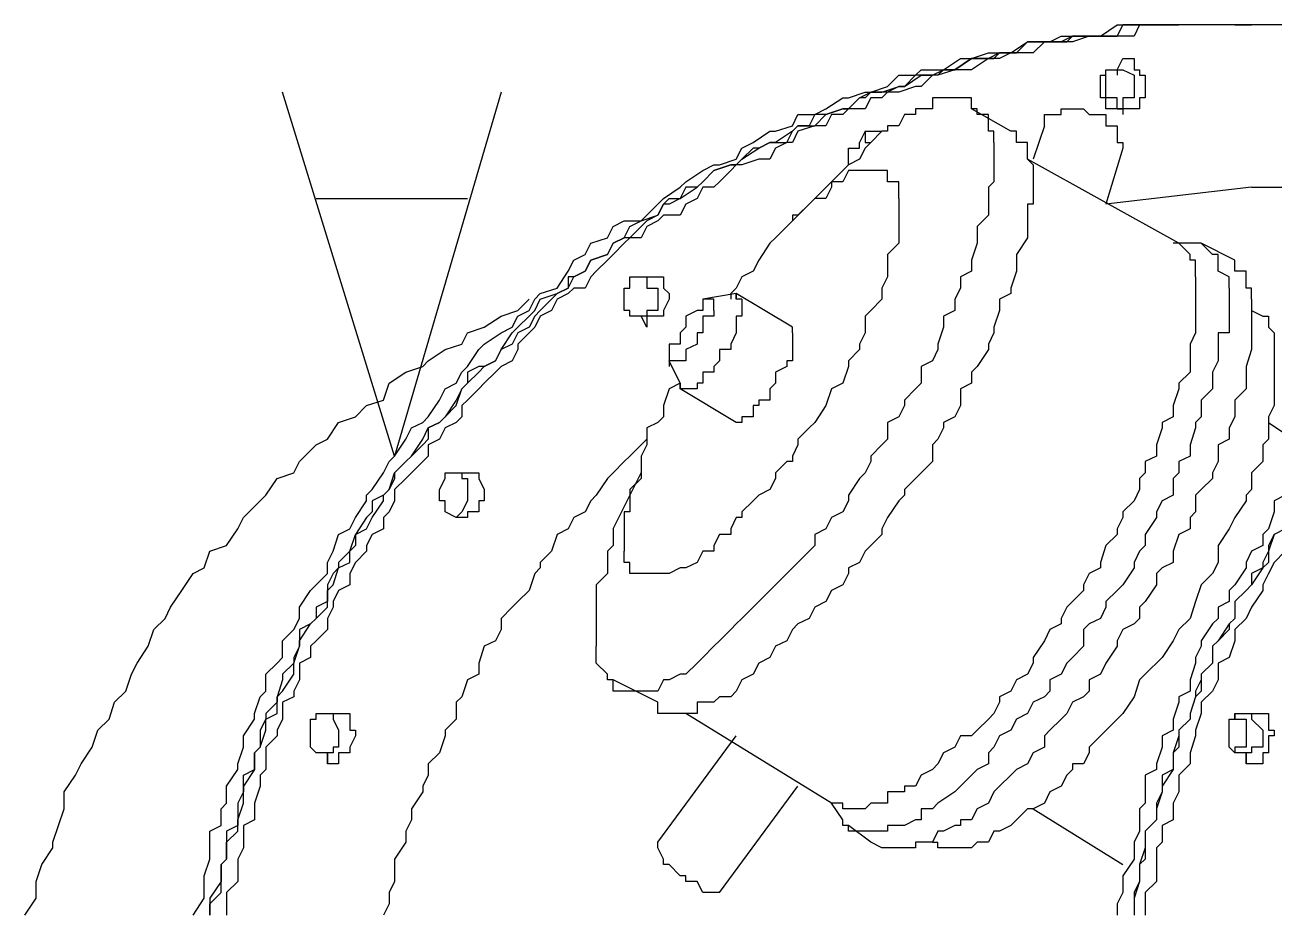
# Model space of a CAD drawing. Header units: millimetres. Extents: x 37084 to 180780, y -153145 to -16322.
# Drawn here: x 74582 to 75045.9, y -115072.8 to -114742 of the extents above; entities that cross this region are included whole.
import ezdxf

# ---------------------------------------------------------------- set-up
doc = ezdxf.new("R2010")
doc.units = ezdxf.units.MM
doc.header["$MEASUREMENT"] = 0
doc.linetypes.add('CONTINU', pattern=[0])
doc.layers.add('00', color=5, linetype='Continuous', lineweight=9)

# ---------------------------------------------------------------- blocks, each defined once
blk = doc.blocks.new('MBA')
at = {"color": 0, "linetype": 'ByBlock', "lineweight": 25}
for points in [[(1957005.71, 286815.64), (1957009.87, 286821.88), (1957009.87, 286828.12), (1957009.87, 286830.2), (1957011.95, 286836.44), (1957011.95, 286840.6), (1957011.95, 286846.84), (1957016.11, 286848.92), (1957016.11, 286855.16), (1957018.19, 286857.24), (1957018.19, 286863.49), (1957022.35, 286869.73), (1957022.35, 286871.81), (1957024.43, 286878.05), (1957024.43, 286882.21), (1957028.59, 286888.45), (1957028.59, 286890.53), (1957030.67, 286896.77), (1957032.75, 286898.85), (1957032.75, 286905.09), (1957036.92, 286909.25), (1957039, 286911.33), (1957039, 286917.57), (1957043.16, 286921.73), (1957045.24, 286925.89), (1957045.24, 286930.05), (1957049.4, 286936.29), (1957051.48, 286938.37), (1957055.64, 286942.53), (1957055.64, 286946.69), (1957057.72, 286950.85), (1957059.8, 286957.09), (1957063.96, 286959.17), (1957066.04, 286963.33), (1957070.2, 286969.57), (1957070.2, 286971.65), (1957072.28, 286973.73), (1957076.44, 286979.97), (1957078.52, 286984.13), (1957080.6, 286986.21), (1957084.76, 286992.46), (1957086.84, 286996.62), (1957091, 286998.7), (1957093.08, 287000.78), (1957097.24, 287007.02), (1957099.32, 287011.18), (1957103.48, 287013.26), (1957105.56, 287017.42), (1957107.64, 287019.5), (1957111.8, 287025.74), (1957113.88, 287027.82), (1957120.12, 287031.98), (1957124.28, 287034.06), (1957126.36, 287038.22), (1957130.52, 287040.3), (1957132.6, 287044.46), (1957134.68, 287046.54), (1957140.92, 287048.62), (1957145.08, 287054.86), (1957147.16, 287059.02), (1957151.32, 287061.1), (1957153.4, 287065.26), (1957159.64, 287067.34), (1957161.72, 287071.5), (1957165.89, 287073.58), (1957172.13, 287073.58), (1957174.21, 287075.66), (1957178.37, 287079.82), (1957180.45, 287081.9), (1957186.69, 287086.06), (1957188.77, 287088.14), (1957195.01, 287092.3), (1957199.17, 287094.38), (1957201.25, 287094.38), (1957207.49, 287096.46), (1957209.57, 287100.62), (1957213.73, 287102.7), (1957219.97, 287106.86), (1957222.05, 287106.86), (1957228.29, 287108.94), (1957230.37, 287113.1), (1957236.61, 287113.1), (1957240.77, 287115.18), (1957247.01, 287119.34), (1957249.09, 287119.34), (1957255.33, 287121.42), (1957257.41, 287121.42), (1957263.65, 287123.51), (1957267.81, 287127.67), (1957274.05, 287127.67), (1957276.13, 287129.75), (1957282.37, 287129.75), (1957284.45, 287129.75), (1957290.69, 287133.91), (1957294.85, 287133.91), (1957301.1, 287135.99), (1957303.18, 287135.99), (1957309.42, 287135.99), (1957315.66, 287140.15), (1957317.74, 287140.15), (1957323.98, 287140.15), (1957328.14, 287142.23), (1957332.3, 287142.23), (1957336.46, 287142.23), (1957342.7, 287142.23), (1957348.94, 287146.39), (1957351.02, 287146.39), (1957357.26, 287146.39), (1957359.34, 287146.39), (1957365.58, 287146.39), (1957371.82, 287146.39)], [(1957371.82, 287146.39), (1957365.58, 287146.39), (1957363.5, 287146.39), (1957359.34, 287146.39), (1957355.18, 287146.39), (1957351.02, 287146.39), (1957348.94, 287142.23), (1957342.7, 287142.23), (1957338.54, 287142.23), (1957336.46, 287142.23), (1957332.3, 287142.23), (1957328.14, 287140.15), (1957323.98, 287140.15), (1957321.9, 287140.15), (1957315.66, 287140.15), (1957311.5, 287135.99), (1957309.42, 287135.99), (1957305.26, 287135.99), (1957301.1, 287133.91), (1957296.94, 287133.91), (1957294.85, 287133.91), (1957288.61, 287129.75), (1957284.45, 287129.75), (1957282.37, 287127.67), (1957280.29, 287127.67), (1957274.05, 287127.67), (1957269.89, 287123.51), (1957267.81, 287123.51), (1957263.65, 287121.42), (1957257.41, 287121.42), (1957255.33, 287119.34), (1957253.25, 287119.34), (1957249.09, 287115.18), (1957247.01, 287115.18), (1957240.77, 287113.1), (1957236.61, 287113.1), (1957234.53, 287108.94), (1957230.37, 287108.94), (1957228.29, 287106.86), (1957222.05, 287102.7), (1957219.97, 287102.7), (1957215.81, 287100.62), (1957213.73, 287100.62), (1957209.57, 287096.46), (1957207.49, 287094.38), (1957205.41, 287094.38), (1957199.17, 287092.3), (1957195.01, 287088.14), (1957192.93, 287086.06), (1957188.77, 287086.06), (1957186.69, 287081.9), (1957182.53, 287079.82), (1957180.45, 287079.82), (1957178.37, 287075.66), (1957174.21, 287073.58), (1957172.13, 287071.5), (1957167.97, 287067.34), (1957165.89, 287067.34), (1957161.72, 287065.26), (1957159.64, 287061.1), (1957153.4, 287059.02), (1957151.32, 287054.86), (1957147.16, 287052.78), (1957145.08, 287052.78), (1957145.08, 287048.62), (1957140.92, 287046.54), (1957138.84, 287044.46), (1957134.68, 287040.3), (1957132.6, 287038.22), (1957130.52, 287034.06), (1957126.36, 287031.98), (1957124.28, 287027.82), (1957120.12, 287025.74), (1957118.04, 287021.58), (1957113.88, 287019.5), (1957111.8, 287019.5), (1957107.64, 287017.42), (1957107.64, 287013.26), (1957105.56, 287011.18), (1957103.48, 287007.02), (1957099.32, 287000.78), (1957097.24, 286998.7), (1957093.08, 286996.62), (1957093.08, 286992.46), (1957091, 286990.37), (1957086.84, 286986.21), (1957084.76, 286984.13), (1957080.6, 286979.97), (1957080.6, 286977.89), (1957078.52, 286973.73), (1957076.44, 286971.65), (1957072.28, 286969.57), (1957072.28, 286965.41), (1957070.2, 286963.33), (1957066.04, 286957.09), (1957066.04, 286952.93), (1957063.96, 286950.85), (1957059.8, 286946.69), (1957059.8, 286944.61), (1957057.72, 286942.53), (1957055.64, 286938.37), (1957055.64, 286932.13), (1957051.48, 286930.05), (1957051.48, 286925.89), (1957049.4, 286923.81), (1957045.24, 286921.73), (1957045.24, 286915.49), (1957043.16, 286911.33), (1957043.16, 286909.25), (1957039, 286905.09), (1957039, 286903.01), (1957036.92, 286896.77), (1957036.92, 286894.69), (1957032.75, 286890.53), (1957032.75, 286888.45), (1957030.67, 286884.29), (1957030.67, 286878.05), (1957028.59, 286875.97), (1957028.59, 286871.81), (1957028.59, 286869.73), (1957024.43, 286863.49), (1957024.43, 286861.41), (1957022.35, 286857.24), (1957022.35, 286855.16), (1957022.35, 286848.92), (1957018.19, 286846.84), (1957018.19, 286842.68), (1957018.19, 286836.44), (1957016.11, 286834.36), (1957016.11, 286830.2), (1957016.11, 286828.12), (1957011.95, 286821.88), (1957011.95, 286819.8), (1957011.95, 286815.64)], [(1957011.95, 286815.64), (1957011.95, 286819.8), (1957016.11, 286823.96), (1957016.11, 286828.12), (1957016.11, 286834.36), (1957018.19, 286836.44), (1957018.19, 286842.68), (1957022.35, 286846.84), (1957022.35, 286851), (1957024.43, 286857.24), (1957024.43, 286861.41), (1957024.43, 286867.65), (1957028.59, 286869.73), (1957028.59, 286875.97), (1957030.67, 286878.05), (1957032.75, 286884.29), (1957032.75, 286888.45), (1957036.92, 286890.53), (1957036.92, 286896.77), (1957039, 286898.85), (1957043.16, 286905.09), (1957043.16, 286909.25), (1957045.24, 286915.49), (1957045.24, 286917.57), (1957049.4, 286923.81), (1957051.48, 286925.89), (1957055.64, 286930.05), (1957055.64, 286936.29), (1957057.72, 286938.37), (1957059.8, 286944.61), (1957063.96, 286946.69), (1957063.96, 286950.85), (1957066.04, 286957.09), (1957070.2, 286959.17), (1957072.28, 286963.33), (1957076.44, 286969.57), (1957076.44, 286971.65), (1957078.52, 286973.73), (1957080.6, 286979.97), (1957084.76, 286984.13), (1957086.84, 286986.21), (1957091, 286992.46), (1957093.08, 286996.62), (1957097.24, 286998.7), (1957099.32, 287000.78), (1957103.48, 287004.94), (1957105.56, 287011.18), (1957107.64, 287013.26), (1957111.8, 287017.42), (1957113.88, 287019.5), (1957118.04, 287021.58), (1957120.12, 287025.74), (1957124.28, 287031.98), (1957126.36, 287034.06), (1957130.52, 287038.22), (1957132.6, 287040.3), (1957134.68, 287044.46), (1957140.92, 287046.54), (1957145.08, 287048.62), (1957147.16, 287052.78), (1957151.32, 287054.86), (1957153.4, 287059.02), (1957159.64, 287061.1), (1957161.72, 287065.26), (1957165.89, 287067.34), (1957167.97, 287071.5), (1957172.13, 287073.58), (1957178.37, 287075.66), (1957180.45, 287079.82), (1957182.53, 287081.9), (1957186.69, 287081.9), (1957192.93, 287086.06), (1957195.01, 287088.14), (1957199.17, 287092.3), (1957205.41, 287094.38), (1957207.49, 287094.38), (1957209.57, 287096.46), (1957215.81, 287100.62), (1957219.97, 287102.7), (1957226.21, 287102.7), (1957228.29, 287106.86), (1957230.37, 287108.94), (1957236.61, 287108.94), (1957240.77, 287113.1), (1957247.01, 287115.18), (1957249.09, 287115.18), (1957253.25, 287119.34), (1957257.41, 287121.42), (1957261.57, 287121.42), (1957267.81, 287123.51), (1957269.89, 287123.51), (1957276.13, 287127.67), (1957280.29, 287127.67), (1957284.45, 287129.75), (1957288.61, 287129.75), (1957294.85, 287133.91), (1957296.94, 287133.91), (1957303.18, 287133.91), (1957305.26, 287135.99), (1957311.5, 287135.99), (1957315.66, 287140.15), (1957321.9, 287140.15), (1957323.98, 287140.15), (1957330.22, 287140.15), (1957332.3, 287142.23), (1957338.54, 287142.23), (1957342.7, 287142.23), (1957348.94, 287142.23), (1957351.02, 287146.39), (1957357.26, 287146.39), (1957359.34, 287146.39)], [(1957390.54, 287146.39), (1957384.3, 287146.39), (1957380.14, 287146.39), (1957378.06, 287146.39), (1957371.82, 287146.39), (1957369.74, 287146.39), (1957365.58, 287146.39), (1957359.34, 287146.39), (1957357.26, 287146.39), (1957355.18, 287142.23), (1957348.94, 287142.23), (1957344.78, 287142.23), (1957342.7, 287142.23), (1957338.54, 287142.23), (1957332.3, 287140.15), (1957330.22, 287140.15), (1957328.14, 287140.15), (1957321.9, 287140.15), (1957317.74, 287135.99), (1957315.66, 287135.99), (1957309.42, 287135.99), (1957305.26, 287133.91), (1957303.18, 287133.91), (1957301.1, 287133.91), (1957294.85, 287129.75), (1957290.69, 287129.75), (1957288.61, 287129.75), (1957282.37, 287127.67), (1957280.29, 287127.67), (1957276.13, 287123.51), (1957274.05, 287123.51), (1957267.81, 287121.42), (1957263.65, 287121.42), (1957261.57, 287119.34), (1957257.41, 287119.34), (1957255.33, 287115.18), (1957249.09, 287115.18), (1957247.01, 287113.1), (1957242.85, 287113.1), (1957240.77, 287108.94), (1957236.61, 287108.94), (1957230.37, 287106.86), (1957228.29, 287102.7), (1957226.21, 287102.7), (1957222.05, 287100.62), (1957219.97, 287096.46), (1957215.81, 287096.46), (1957209.57, 287094.38), (1957207.49, 287094.38), (1957205.41, 287092.3), (1957201.25, 287088.14), (1957199.17, 287086.06), (1957195.01, 287086.06), (1957192.93, 287081.9), (1957188.77, 287079.82), (1957186.69, 287075.66), (1957180.45, 287075.66), (1957178.37, 287073.58), (1957174.21, 287071.5), (1957172.13, 287067.34), (1957167.97, 287067.34), (1957165.89, 287065.26), (1957161.72, 287061.1), (1957159.64, 287059.02), (1957155.48, 287054.86), (1957153.4, 287052.78), (1957151.32, 287048.62), (1957147.16, 287048.62), (1957145.08, 287046.54), (1957140.92, 287044.46), (1957138.84, 287040.3), (1957134.68, 287038.22), (1957132.6, 287034.06), (1957130.52, 287031.98), (1957126.36, 287027.82), (1957126.36, 287025.74), (1957124.28, 287021.58), (1957120.12, 287019.5), (1957118.04, 287017.42), (1957113.88, 287013.26), (1957111.8, 287011.18), (1957107.64, 287007.02), (1957105.56, 287004.94), (1957105.56, 287000.78), (1957103.48, 286998.7), (1957099.32, 286996.62), (1957097.24, 286992.46), (1957093.08, 286990.37), (1957093.08, 286986.21), (1957091, 286984.13), (1957086.84, 286979.97), (1957084.76, 286977.89), (1957080.6, 286973.73), (1957080.6, 286969.57), (1957078.52, 286965.41), (1957076.44, 286963.33), (1957076.44, 286959.17), (1957072.28, 286957.09), (1957070.2, 286952.93), (1957070.2, 286950.85), (1957066.04, 286946.69), (1957063.96, 286942.53), (1957063.96, 286938.37), (1957059.8, 286936.29), (1957057.72, 286932.13), (1957057.72, 286930.05), (1957055.64, 286925.89), (1957055.64, 286921.73), (1957051.48, 286917.57), (1957049.4, 286915.49), (1957049.4, 286911.33), (1957045.24, 286909.25), (1957045.24, 286903.01), (1957043.16, 286898.85), (1957043.16, 286896.77), (1957039, 286894.69), (1957039, 286888.45), (1957036.92, 286884.29), (1957036.92, 286882.21), (1957032.75, 286878.05), (1957032.75, 286871.81), (1957032.75, 286869.73), (1957030.67, 286867.65), (1957030.67, 286863.49), (1957028.59, 286857.24), (1957028.59, 286855.16), (1957028.59, 286851), (1957024.43, 286848.92), (1957024.43, 286842.68), (1957024.43, 286840.6), (1957022.35, 286836.44), (1957022.35, 286830.2), (1957022.35, 286828.12), (1957018.19, 286823.96), (1957018.19, 286821.88), (1957018.19, 286815.64)], [(1957411.34, 286959.17), (1957407.18, 286957.09), (1957405.1, 286950.85), (1957403.02, 286946.69), (1957403.02, 286944.61), (1957398.86, 286938.37), (1957396.78, 286936.29), (1957392.62, 286932.13), (1957392.62, 286925.89), (1957390.54, 286923.81), (1957386.38, 286917.57), (1957384.3, 286915.49), (1957384.3, 286909.25), (1957380.14, 286905.09), (1957380.14, 286898.85), (1957378.06, 286896.77), (1957375.98, 286890.53), (1957375.98, 286888.45), (1957371.82, 286884.29), (1957371.82, 286878.05), (1957369.74, 286875.97), (1957369.74, 286869.73), (1957365.58, 286863.49), (1957365.58, 286861.41), (1957363.5, 286855.16), (1957363.5, 286851), (1957359.34, 286846.84), (1957359.34, 286842.68), (1957359.34, 286836.44), (1957357.26, 286834.36), (1957357.26, 286828.12), (1957355.18, 286823.96), (1957355.18, 286819.8), (1957355.18, 286815.64)], [(1957411.34, 286950.85), (1957407.18, 286946.69), (1957405.1, 286942.53), (1957403.02, 286938.37), (1957403.02, 286936.29), (1957398.86, 286930.05), (1957396.78, 286925.89), (1957392.62, 286921.73), (1957392.62, 286917.57), (1957390.54, 286911.33), (1957386.38, 286909.25), (1957386.38, 286903.01), (1957384.3, 286898.85), (1957380.14, 286894.69), (1957380.14, 286890.53), (1957378.06, 286884.29), (1957378.06, 286882.21), (1957375.98, 286875.97), (1957375.98, 286871.81), (1957371.82, 286867.65), (1957371.82, 286861.41), (1957369.74, 286857.24), (1957369.74, 286851), (1957365.58, 286848.92), (1957365.58, 286842.68), (1957363.5, 286840.6), (1957363.5, 286834.36), (1957363.5, 286828.12), (1957359.34, 286823.96), (1957359.34, 286819.8), (1957359.34, 286815.64)], [(1957390.54, 287146.39), (1957359.34, 287146.39)], [(1957384.3, 287146.39), (1957371.82, 287146.39)], [(1957384.3, 287146.39), (1957371.82, 287146.39)], [(1957390.54, 287146.39), (1957384.3, 287146.39)], [(1957392.62, 287146.39), (1957390.54, 287146.39), (1957384.3, 287146.39)], [(1957392.62, 287146.39), (1957390.54, 287146.39)], [(1957392.62, 287146.39), (1957390.54, 287146.39)], [(1957392.62, 287146.39), (1957398.86, 287146.39)], [(1957398.86, 287146.39), (1957392.62, 287146.39)], [(1957411.34, 287146.39), (1957405.1, 287146.39), (1957398.86, 287146.39)], [(1957411.34, 286971.65), (1957407.18, 286969.57), (1957407.18, 286965.41), (1957405.1, 286959.17), (1957403.02, 286957.09), (1957403.02, 286952.93), (1957398.86, 286950.85), (1957396.78, 286946.69), (1957396.78, 286944.61), (1957392.62, 286938.37), (1957390.54, 286936.29), (1957390.54, 286932.13), (1957386.38, 286930.05), (1957386.38, 286925.89), (1957384.3, 286923.81), (1957380.14, 286917.57), (1957380.14, 286915.49), (1957378.06, 286911.33), (1957378.06, 286909.25), (1957375.98, 286903.01), (1957375.98, 286898.85), (1957371.82, 286896.77), (1957371.82, 286894.69), (1957369.74, 286888.45), (1957369.74, 286884.29), (1957365.58, 286882.21), (1957365.58, 286878.05), (1957363.5, 286871.81), (1957363.5, 286869.73), (1957359.34, 286867.65), (1957359.34, 286863.49), (1957359.34, 286857.24), (1957357.26, 286855.16), (1957357.26, 286851), (1957357.26, 286846.84), (1957355.18, 286842.68), (1957355.18, 286840.6), (1957355.18, 286836.44), (1957351.02, 286830.2), (1957351.02, 286828.12), (1957351.02, 286823.96), (1957348.94, 286819.8), (1957348.94, 286815.64)], [(1957348.94, 287129.75), (1957351.02, 287129.75), (1957355.18, 287127.67), (1957355.18, 287123.51), (1957355.18, 287121.42), (1957355.18, 287119.34), (1957351.02, 287119.34), (1957351.02, 287115.18), (1957348.94, 287115.18), (1957344.78, 287115.18), (1957344.78, 287119.34), (1957342.7, 287119.34), (1957342.7, 287121.42), (1957342.7, 287123.51), (1957342.7, 287127.67), (1957344.78, 287127.67), (1957344.78, 287129.75), (1957348.94, 287129.75)], [(1957344.78, 287123.51), (1957344.78, 287127.67), (1957344.78, 287129.75), (1957348.94, 287129.75)], [(1957411.34, 286959.17), (1957407.18, 286957.09), (1957405.1, 286952.93), (1957405.1, 286946.69), (1957403.02, 286944.61), (1957398.86, 286942.53), (1957398.86, 286938.37), (1957396.78, 286936.29), (1957392.62, 286932.13), (1957392.62, 286925.89), (1957390.54, 286923.81), (1957390.54, 286921.73), (1957386.38, 286917.57), (1957384.3, 286915.49), (1957384.3, 286909.25), (1957380.14, 286905.09), (1957380.14, 286903.01), (1957378.06, 286898.85), (1957378.06, 286896.77), (1957375.98, 286890.53), (1957375.98, 286888.45), (1957371.82, 286884.29), (1957371.82, 286882.21), (1957369.74, 286875.97), (1957369.74, 286871.81), (1957369.74, 286869.73), (1957365.58, 286867.65), (1957365.58, 286861.41), (1957363.5, 286857.24), (1957363.5, 286855.16), (1957363.5, 286851), (1957359.34, 286846.84), (1957359.34, 286842.68), (1957359.34, 286840.6), (1957357.26, 286834.36), (1957357.26, 286830.2), (1957357.26, 286828.12), (1957355.18, 286821.88), (1957355.18, 286819.8), (1957355.18, 286815.64)], [(1957348.94, 287129.75), (1957351.02, 287133.91)], [(1957348.94, 287129.75), (1957348.94, 287127.67)], [(1957351.02, 287133.91), (1957355.18, 287133.91), (1957355.18, 287129.75), (1957357.26, 287129.75), (1957357.26, 287127.67), (1957359.34, 287127.67), (1957359.34, 287123.51), (1957359.34, 287121.42), (1957359.34, 287119.34), (1957357.26, 287119.34), (1957357.26, 287115.18), (1957355.18, 287115.18)], [(1957120.12, 287121.42), (1957080.6, 286986.21), (1957039, 287121.42)], [(1957348.94, 287115.18), (1957348.94, 287119.34), (1957344.78, 287119.34), (1957344.78, 287121.42), (1957344.78, 287123.51)], [(1957294.85, 287115.18), (1957294.85, 287119.34), (1957290.69, 287119.34), (1957288.61, 287119.34), (1957284.45, 287119.34), (1957282.37, 287119.34), (1957280.29, 287119.34), (1957280.29, 287115.18), (1957276.13, 287115.18), (1957274.05, 287115.18), (1957274.05, 287113.1), (1957269.89, 287113.1), (1957267.81, 287108.94), (1957263.65, 287108.94), (1957263.65, 287106.86), (1957261.57, 287106.86), (1957257.41, 287102.7), (1957255.33, 287100.62), (1957253.25, 287096.46), (1957249.09, 287094.38), (1957247.01, 287092.3), (1957242.85, 287088.14)], [(1957309.42, 287106.86), (1957294.85, 287115.18)], [(1957303.18, 287102.7), (1957303.18, 287106.86), (1957301.1, 287106.86), (1957301.1, 287108.94), (1957301.1, 287113.1), (1957296.94, 287113.1), (1957296.94, 287115.18), (1957294.85, 287115.18)], [(1957321.9, 287108.94), (1957321.9, 287113.1), (1957323.98, 287113.1), (1957328.14, 287113.1), (1957328.14, 287115.18), (1957330.22, 287115.18), (1957332.3, 287115.18), (1957336.46, 287115.18), (1957338.54, 287113.1), (1957342.7, 287113.1), (1957344.78, 287113.1)], [(1957344.78, 287113.1), (1957344.78, 287108.94), (1957348.94, 287108.94), (1957348.94, 287106.86), (1957348.94, 287102.7), (1957351.02, 287102.7), (1957351.02, 287100.62)], [(1957348.94, 287115.18), (1957351.02, 287115.18)], [(1957355.18, 287115.18), (1957351.02, 287115.18), (1957348.94, 287115.18)], [(1957351.02, 287115.18), (1957351.02, 287113.1)], [(1957351.02, 287115.18), (1957351.02, 287113.1)], [(1957255.33, 287106.86), (1957253.25, 287102.7)], [(1957255.33, 287106.86), (1957257.41, 287106.86)], [(1957255.33, 287106.86), (1957255.33, 287102.7), (1957257.41, 287102.7)], [(1957257.41, 287106.86), (1957261.57, 287106.86)], [(1957317.74, 287094.38), (1957315.66, 287096.46), (1957315.66, 287100.62), (1957315.66, 287102.7), (1957311.5, 287102.7), (1957311.5, 287106.86), (1957309.42, 287106.86)], [(1957321.9, 287108.94), (1957317.74, 287096.46)], [(1957303.18, 287102.7), (1957303.18, 287100.62), (1957303.18, 287096.46), (1957303.18, 287094.38), (1957303.18, 287092.3), (1957303.18, 287088.14), (1957301.1, 287086.06), (1957301.1, 287081.9), (1957301.1, 287079.82), (1957301.1, 287075.66), (1957296.94, 287071.5), (1957296.94, 287067.34), (1957296.94, 287065.26), (1957294.85, 287059.02), (1957294.85, 287054.86), (1957290.69, 287052.78), (1957290.69, 287048.62), (1957288.61, 287044.46), (1957288.61, 287040.3), (1957284.45, 287038.22), (1957284.45, 287034.06), (1957282.37, 287027.82), (1957282.37, 287025.74), (1957280.29, 287021.58), (1957276.13, 287019.5), (1957276.13, 287013.26), (1957274.05, 287011.18), (1957269.89, 287007.02), (1957269.89, 287004.94), (1957267.81, 287000.78), (1957263.65, 286998.7), (1957263.65, 286992.46), (1957261.57, 286990.37), (1957257.41, 286986.21), (1957257.41, 286984.13), (1957255.33, 286979.97), (1957253.25, 286977.89), (1957249.09, 286971.65), (1957249.09, 286969.57), (1957247.01, 286965.41), (1957242.85, 286963.33), (1957240.77, 286959.17), (1957236.61, 286957.09), (1957236.61, 286952.93), (1957234.53, 286950.85), (1957230.37, 286946.69), (1957228.29, 286944.61), (1957226.21, 286942.53), (1957222.05, 286938.37), (1957219.97, 286936.29), (1957215.81, 286932.13), (1957213.73, 286930.05), (1957209.57, 286925.89), (1957207.49, 286923.81), (1957205.41, 286921.73), (1957201.25, 286917.57), (1957199.17, 286915.49), (1957195.01, 286911.33), (1957192.93, 286909.25), (1957188.77, 286905.09), (1957186.69, 286905.09), (1957182.53, 286903.01), (1957180.45, 286903.01), (1957178.37, 286898.85), (1957174.21, 286898.85), (1957172.13, 286898.85), (1957167.97, 286898.85), (1957165.89, 286898.85), (1957161.72, 286898.85), (1957161.72, 286903.01)], [(1957249.09, 287094.38), (1957249.09, 287096.46), (1957249.09, 287100.62), (1957253.25, 287100.62), (1957253.25, 287102.7)], [(1957351.02, 287100.62), (1957344.78, 287079.82)], [(1957317.74, 287094.38), (1957317.74, 287092.3), (1957317.74, 287088.14), (1957317.74, 287086.06), (1957317.74, 287081.9), (1957317.74, 287079.82), (1957315.66, 287079.82), (1957315.66, 287075.66), (1957315.66, 287073.58), (1957315.66, 287071.5), (1957315.66, 287067.34), (1957311.5, 287061.1), (1957311.5, 287059.02), (1957311.5, 287054.86), (1957309.42, 287048.62), (1957309.42, 287046.54), (1957305.26, 287044.46), (1957305.26, 287040.3), (1957303.18, 287034.06), (1957303.18, 287031.98), (1957301.1, 287027.82), (1957301.1, 287025.74), (1957296.94, 287019.5), (1957294.85, 287017.42), (1957294.85, 287013.26), (1957290.69, 287011.18), (1957290.69, 287004.94), (1957288.61, 287000.78), (1957284.45, 286998.7), (1957284.45, 286996.62), (1957282.37, 286992.46), (1957280.29, 286990.37), (1957280.29, 286984.13), (1957276.13, 286979.97), (1957274.05, 286977.89), (1957269.89, 286973.73), (1957269.89, 286971.65), (1957267.81, 286969.57), (1957263.65, 286963.33), (1957261.57, 286959.17), (1957261.57, 286957.09), (1957257.41, 286952.93), (1957255.33, 286950.85), (1957253.25, 286946.69), (1957249.09, 286944.61), (1957249.09, 286942.53), (1957247.01, 286938.37), (1957242.85, 286936.29), (1957240.77, 286932.13), (1957236.61, 286930.05), (1957234.53, 286925.89), (1957230.37, 286923.81), (1957228.29, 286921.73), (1957226.21, 286917.57), (1957222.05, 286915.49), (1957219.97, 286911.33), (1957215.81, 286909.25), (1957213.73, 286905.09), (1957209.57, 286903.01), (1957207.49, 286898.85), (1957205.41, 286896.77), (1957201.25, 286896.77), (1957199.17, 286894.69), (1957195.01, 286894.69), (1957192.93, 286894.69), (1957192.93, 286890.53), (1957188.77, 286890.53), (1957186.69, 286890.53), (1957182.53, 286890.53), (1957180.45, 286890.53), (1957178.37, 286890.53), (1957178.37, 286894.69)], [(1957371.82, 287065.26), (1957315.66, 287096.46)], [(1957267.81, 287081.9), (1957267.81, 287086.06), (1957267.81, 287088.14), (1957263.65, 287088.14), (1957263.65, 287092.3), (1957261.57, 287092.3), (1957257.41, 287092.3), (1957255.33, 287092.3), (1957253.25, 287092.3), (1957249.09, 287092.3), (1957247.01, 287088.14), (1957242.85, 287088.14), (1957242.85, 287086.06), (1957240.77, 287081.9), (1957236.61, 287081.9), (1957234.53, 287079.82), (1957230.37, 287075.66), (1957228.29, 287075.66), (1957228.29, 287073.58)], [(1957242.85, 287088.14), (1957228.29, 287073.58)], [(1957398.86, 287086.06), (1957344.78, 287079.82)], [(1957398.86, 287086.06), (1957527.83, 287086.06)], [(1957051.48, 287081.9), (1957107.64, 287081.9)], [(1957267.81, 287081.9), (1957267.81, 287079.82), (1957267.81, 287075.66), (1957267.81, 287073.58), (1957267.81, 287071.5), (1957267.81, 287067.34), (1957267.81, 287065.26), (1957263.65, 287061.1), (1957263.65, 287059.02), (1957263.65, 287054.86), (1957263.65, 287052.78), (1957261.57, 287048.62), (1957261.57, 287046.54), (1957261.57, 287044.46), (1957257.41, 287040.3), (1957255.33, 287038.22), (1957255.33, 287034.06), (1957255.33, 287031.98), (1957253.25, 287027.82), (1957253.25, 287025.74), (1957249.09, 287021.58), (1957249.09, 287019.5), (1957247.01, 287013.26), (1957242.85, 287011.18), (1957240.77, 287004.94), (1957236.61, 286998.7), (1957234.53, 286996.62), (1957230.37, 286992.46), (1957230.37, 286990.37), (1957228.29, 286986.21), (1957228.29, 286984.13), (1957226.21, 286984.13), (1957222.05, 286979.97), (1957222.05, 286977.89), (1957219.97, 286973.73), (1957215.81, 286971.65), (1957213.73, 286969.57), (1957209.57, 286965.41), (1957209.57, 286963.33), (1957207.49, 286963.33), (1957205.41, 286959.17), (1957205.41, 286957.09), (1957201.25, 286957.09), (1957199.17, 286952.93), (1957199.17, 286950.85), (1957195.01, 286950.85), (1957192.93, 286946.69), (1957188.77, 286944.61), (1957186.69, 286944.61), (1957182.53, 286942.53), (1957180.45, 286942.53), (1957178.37, 286942.53), (1957174.21, 286942.53), (1957172.13, 286942.53), (1957167.97, 286942.53), (1957167.97, 286944.61), (1957167.97, 286946.69), (1957165.89, 286946.69), (1957165.89, 286950.85)], [(1957228.29, 287073.58), (1957226.21, 287071.5), (1957222.05, 287067.34), (1957219.97, 287065.26), (1957215.81, 287059.02), (1957213.73, 287054.86), (1957209.57, 287052.78), (1957207.49, 287048.62), (1957205.41, 287046.54)], [(1957375.98, 287065.26), (1957369.74, 287065.26)], [(1957378.06, 287052.78), (1957378.06, 287054.86), (1957378.06, 287059.02), (1957375.98, 287059.02), (1957375.98, 287061.1), (1957371.82, 287065.26)], [(1957380.14, 287065.26), (1957378.06, 287065.26), (1957375.98, 287065.26)], [(1957392.62, 287059.02), (1957380.14, 287065.26)], [(1957390.54, 287048.62), (1957390.54, 287052.78), (1957386.38, 287054.86), (1957386.38, 287059.02), (1957386.38, 287061.1), (1957384.3, 287061.1), (1957380.14, 287065.26)], [(1957398.86, 287044.46), (1957398.86, 287046.54), (1957398.86, 287048.62), (1957396.78, 287048.62), (1957396.78, 287052.78), (1957396.78, 287054.86), (1957392.62, 287054.86), (1957392.62, 287059.02)], [(1957174.21, 287034.06), (1957172.13, 287038.22), (1957167.97, 287038.22), (1957167.97, 287040.3), (1957165.89, 287040.3), (1957165.89, 287044.46), (1957165.89, 287046.54), (1957165.89, 287048.62), (1957167.97, 287048.62), (1957167.97, 287052.78)], [(1957167.97, 287052.78), (1957172.13, 287052.78), (1957174.21, 287052.78)], [(1957172.13, 287052.78), (1957174.21, 287052.78), (1957174.21, 287048.62), (1957178.37, 287048.62), (1957178.37, 287046.54), (1957178.37, 287044.46), (1957178.37, 287040.3), (1957174.21, 287040.3), (1957174.21, 287038.22)], [(1957174.21, 287052.78), (1957178.37, 287052.78), (1957180.45, 287052.78), (1957180.45, 287048.62), (1957182.53, 287046.54), (1957182.53, 287044.46), (1957180.45, 287040.3), (1957180.45, 287038.22)], [(1957378.06, 287052.78), (1957378.06, 287048.62), (1957378.06, 287046.54), (1957378.06, 287044.46), (1957378.06, 287040.3), (1957378.06, 287038.22), (1957378.06, 287034.06), (1957378.06, 287031.98), (1957375.98, 287027.82), (1957375.98, 287025.74), (1957375.98, 287019.5), (1957375.98, 287017.42), (1957371.82, 287013.26), (1957371.82, 287011.18), (1957369.74, 287004.94), (1957369.74, 287000.78), (1957365.58, 286998.7), (1957365.58, 286996.62), (1957363.5, 286990.37), (1957363.5, 286986.21), (1957359.34, 286984.13), (1957359.34, 286979.97), (1957357.26, 286977.89), (1957357.26, 286973.73), (1957355.18, 286969.57), (1957351.02, 286965.41), (1957351.02, 286963.33), (1957348.94, 286959.17), (1957348.94, 286957.09), (1957344.78, 286952.93), (1957342.7, 286946.69), (1957342.7, 286944.61), (1957338.54, 286942.53), (1957336.46, 286938.37), (1957336.46, 286936.29), (1957332.3, 286932.13), (1957330.22, 286930.05), (1957328.14, 286925.89), (1957328.14, 286923.81), (1957323.98, 286921.73), (1957321.9, 286917.57), (1957317.74, 286911.33), (1957317.74, 286909.25), (1957315.66, 286905.09), (1957311.5, 286903.01), (1957309.42, 286898.85), (1957305.26, 286896.77), (1957305.26, 286894.69), (1957303.18, 286890.53), (1957301.1, 286888.45), (1957296.94, 286884.29), (1957294.85, 286882.21), (1957290.69, 286882.21), (1957288.61, 286878.05), (1957284.45, 286875.97), (1957282.37, 286871.81), (1957280.29, 286869.73), (1957276.13, 286867.65), (1957274.05, 286863.49), (1957269.89, 286863.49), (1957269.89, 286861.41), (1957267.81, 286861.41), (1957263.65, 286861.41), (1957263.65, 286857.24), (1957261.57, 286857.24), (1957257.41, 286857.24), (1957255.33, 286855.16), (1957253.25, 286855.16), (1957249.09, 286855.16), (1957247.01, 286855.16), (1957247.01, 286857.24), (1957242.85, 286857.24)], [(1957207.49, 287046.54), (1957195.01, 287044.46)], [(1957205.41, 287046.54), (1957205.41, 287044.46)], [(1957228.29, 287034.06), (1957207.49, 287046.54)], [(1957207.49, 287046.54), (1957207.49, 287044.46)], [(1957209.57, 287044.46), (1957207.49, 287044.46), (1957207.49, 287046.54)], [(1957390.54, 287048.62), (1957390.54, 287046.54), (1957390.54, 287044.46), (1957390.54, 287040.3), (1957390.54, 287038.22), (1957390.54, 287034.06), (1957390.54, 287031.98), (1957386.38, 287031.98), (1957386.38, 287025.74), (1957386.38, 287021.58), (1957384.3, 287017.42), (1957384.3, 287013.26), (1957384.3, 287011.18), (1957380.14, 287007.02), (1957380.14, 287000.78), (1957378.06, 286998.7), (1957378.06, 286996.62), (1957375.98, 286990.37), (1957375.98, 286986.21), (1957371.82, 286984.13), (1957371.82, 286979.97), (1957369.74, 286977.89), (1957369.74, 286971.65), (1957365.58, 286969.57), (1957363.5, 286965.41), (1957363.5, 286963.33), (1957359.34, 286957.09), (1957359.34, 286952.93), (1957357.26, 286950.85), (1957355.18, 286946.69), (1957355.18, 286944.61), (1957351.02, 286938.37), (1957348.94, 286936.29), (1957344.78, 286932.13), (1957344.78, 286930.05), (1957342.7, 286925.89), (1957338.54, 286923.81), (1957336.46, 286921.73), (1957336.46, 286915.49), (1957332.3, 286911.33), (1957330.22, 286909.25), (1957328.14, 286905.09), (1957323.98, 286903.01), (1957323.98, 286898.85), (1957321.9, 286896.77), (1957317.74, 286894.69), (1957315.66, 286890.53), (1957311.5, 286888.45), (1957309.42, 286884.29), (1957305.26, 286882.21), (1957303.18, 286878.05), (1957301.1, 286875.97), (1957301.1, 286871.81), (1957296.94, 286869.73), (1957294.85, 286867.65), (1957290.69, 286863.49), (1957288.61, 286861.41), (1957282.37, 286857.24), (1957280.29, 286855.16), (1957276.13, 286855.16), (1957276.13, 286851), (1957274.05, 286851), (1957269.89, 286848.92), (1957267.81, 286848.92), (1957263.65, 286848.92), (1957263.65, 286846.84), (1957261.57, 286846.84), (1957257.41, 286846.84), (1957255.33, 286846.84), (1957253.25, 286846.84), (1957249.09, 286846.84), (1957249.09, 286848.92)], [(1956943.31, 286815.64), (1956947.47, 286821.88), (1956947.47, 286828.12), (1956949.55, 286834.36), (1956953.71, 286840.6), (1956953.71, 286842.68), (1956955.79, 286848.92), (1956957.87, 286855.16), (1956957.87, 286861.41), (1956962.03, 286867.65), (1956964.11, 286871.81), (1956968.27, 286878.05), (1956970.35, 286884.29), (1956974.51, 286888.45), (1956976.59, 286894.69), (1956980.75, 286898.85), (1956982.83, 286905.09), (1956984.91, 286909.25), (1956989.07, 286915.49), (1956991.15, 286921.73), (1956995.31, 286925.89), (1956997.39, 286930.05), (1957001.55, 286936.29), (1957005.71, 286942.53), (1957009.87, 286944.61), (1957011.95, 286950.85), (1957018.19, 286952.93), (1957022.35, 286959.17), (1957024.43, 286963.33), (1957030.67, 286969.57), (1957032.75, 286971.65), (1957036.92, 286977.89), (1957043.16, 286979.97), (1957045.24, 286984.13), (1957051.48, 286990.37), (1957055.64, 286992.46), (1957059.8, 286998.7), (1957066.04, 287000.78), (1957070.2, 287004.94), (1957076.44, 287007.02), (1957078.52, 287013.26), (1957084.76, 287017.42), (1957091, 287019.5), (1957093.08, 287021.58), (1957099.32, 287025.74), (1957105.56, 287027.82), (1957107.64, 287031.98), (1957113.88, 287034.06), (1957120.12, 287038.22), (1957126.36, 287040.3), (1957130.52, 287044.46)], [(1957195.01, 287044.46), (1957195.01, 287040.3), (1957192.93, 287040.3), (1957188.77, 287038.22), (1957188.77, 287034.06), (1957186.69, 287031.98), (1957186.69, 287027.82), (1957182.53, 287027.82), (1957182.53, 287025.74), (1957182.53, 287021.58)], [(1957209.57, 287044.46), (1957209.57, 287040.3), (1957209.57, 287038.22), (1957207.49, 287038.22), (1957207.49, 287034.06), (1957207.49, 287031.98), (1957205.41, 287027.82), (1957205.41, 287025.74), (1957201.25, 287025.74), (1957201.25, 287021.58), (1957199.17, 287019.5), (1957199.17, 287017.42), (1957195.01, 287017.42), (1957195.01, 287013.26), (1957192.93, 287013.26), (1957192.93, 287011.18), (1957188.77, 287011.18), (1957186.69, 287011.18)], [(1957199.17, 287040.3), (1957199.17, 287044.46), (1957195.01, 287044.46)], [(1957398.86, 287044.46), (1957398.86, 287040.3), (1957398.86, 287038.22), (1957398.86, 287034.06), (1957398.86, 287031.98), (1957398.86, 287027.82), (1957398.86, 287025.74), (1957396.78, 287019.5), (1957396.78, 287017.42), (1957396.78, 287011.18), (1957392.62, 287007.02), (1957392.62, 287004.94), (1957392.62, 287000.78), (1957390.54, 286996.62), (1957390.54, 286992.46), (1957386.38, 286990.37), (1957386.38, 286984.13), (1957384.3, 286979.97), (1957384.3, 286977.89), (1957380.14, 286973.73), (1957378.06, 286971.65), (1957378.06, 286965.41), (1957375.98, 286963.33), (1957375.98, 286959.17), (1957371.82, 286957.09), (1957369.74, 286950.85), (1957369.74, 286946.69), (1957365.58, 286944.61), (1957363.5, 286942.53), (1957363.5, 286938.37), (1957359.34, 286932.13), (1957357.26, 286930.05), (1957357.26, 286925.89), (1957355.18, 286923.81), (1957351.02, 286921.73), (1957348.94, 286917.57), (1957348.94, 286915.49), (1957344.78, 286909.25), (1957342.7, 286905.09), (1957338.54, 286903.01), (1957338.54, 286898.85), (1957336.46, 286896.77), (1957332.3, 286894.69), (1957330.22, 286890.53), (1957328.14, 286888.45), (1957323.98, 286884.29), (1957321.9, 286882.21), (1957321.9, 286878.05), (1957317.74, 286875.97), (1957315.66, 286871.81), (1957311.5, 286869.73), (1957309.42, 286867.65), (1957305.26, 286863.49), (1957303.18, 286861.41), (1957301.1, 286857.24), (1957296.94, 286855.16), (1957294.85, 286851), (1957290.69, 286851), (1957290.69, 286848.92), (1957288.61, 286848.92), (1957284.45, 286846.84), (1957282.37, 286846.84), (1957280.29, 286842.68), (1957276.13, 286842.68), (1957274.05, 286842.68), (1957274.05, 286840.6), (1957269.89, 286840.6), (1957267.81, 286840.6), (1957263.65, 286840.6), (1957261.57, 286840.6), (1957257.41, 286842.68)], [(1957174.21, 287038.22), (1957172.13, 287038.22)], [(1957180.45, 287038.22), (1957178.37, 287038.22), (1957174.21, 287038.22), (1957174.21, 287034.06)], [(1957199.17, 287040.3), (1957199.17, 287038.22), (1957195.01, 287038.22), (1957195.01, 287034.06), (1957195.01, 287031.98), (1957192.93, 287031.98), (1957192.93, 287027.82), (1957188.77, 287025.74), (1957188.77, 287021.58), (1957186.69, 287021.58), (1957182.53, 287021.58)], [(1957403.02, 287038.22), (1957405.1, 287038.22), (1957405.1, 287034.06), (1957407.18, 287031.98), (1957407.18, 287027.82), (1957407.18, 287025.74), (1957407.18, 287021.58), (1957407.18, 287019.5), (1957407.18, 287017.42), (1957407.18, 287013.26), (1957407.18, 287011.18), (1957407.18, 287007.02), (1957407.18, 287004.94), (1957405.1, 287000.78), (1957405.1, 286998.7), (1957405.1, 286996.62), (1957405.1, 286992.46), (1957403.02, 286990.37), (1957403.02, 286986.21), (1957403.02, 286984.13), (1957398.86, 286979.97), (1957398.86, 286977.89), (1957398.86, 286973.73), (1957396.78, 286971.65), (1957396.78, 286969.57), (1957392.62, 286963.33), (1957390.54, 286959.17), (1957386.38, 286952.93), (1957386.38, 286946.69), (1957384.3, 286942.53), (1957380.14, 286938.37), (1957378.06, 286932.13), (1957375.98, 286925.89), (1957371.82, 286921.73), (1957369.74, 286917.57), (1957365.58, 286911.33), (1957359.34, 286905.09), (1957357.26, 286903.01), (1957355.18, 286896.77), (1957351.02, 286890.53), (1957348.94, 286888.45), (1957342.7, 286882.21), (1957338.54, 286878.05), (1957338.54, 286875.97), (1957336.46, 286871.81), (1957332.3, 286871.81), (1957332.3, 286869.73)], [(1957398.86, 287040.3), (1957403.02, 287038.22)], [(1957228.29, 287031.98), (1957228.29, 287034.06)], [(1957228.29, 287031.98), (1957228.29, 287027.82), (1957228.29, 287025.74), (1957228.29, 287021.58), (1957226.21, 287021.58), (1957226.21, 287019.5), (1957222.05, 287017.42), (1957222.05, 287013.26), (1957219.97, 287011.18), (1957219.97, 287007.02), (1957215.81, 287007.02), (1957215.81, 287004.94), (1957213.73, 287004.94), (1957213.73, 287000.78), (1957209.57, 287000.78), (1957209.57, 286998.7), (1957207.49, 286998.7)], [(1957186.69, 287013.26), (1957182.53, 287021.58)], [(1957182.53, 287021.58), (1957182.53, 287019.5)], [(1957186.69, 287013.26), (1957182.53, 287011.18), (1957180.45, 287004.94), (1957180.45, 287000.78), (1957178.37, 286998.7), (1957174.21, 286996.62), (1957174.21, 286990.37), (1957172.13, 286986.21), (1957172.13, 286979.97)], [(1957186.69, 287013.26), (1957186.69, 287011.18)], [(1957186.69, 287011.18), (1957186.69, 287013.26)], [(1957207.49, 286998.7), (1957186.69, 287011.18)], [(1957405.1, 286998.7), (1957423.82, 286986.21)], [(1957174.21, 286992.46), (1957172.13, 286990.37), (1957167.97, 286986.21), (1957165.89, 286984.13), (1957161.72, 286979.97), (1957159.64, 286977.89), (1957155.48, 286971.65), (1957153.4, 286969.57), (1957151.32, 286965.41), (1957147.16, 286963.33), (1957145.08, 286959.17), (1957140.92, 286957.09), (1957138.84, 286950.85), (1957134.68, 286946.69), (1957134.68, 286944.61), (1957132.6, 286942.53), (1957130.52, 286936.29), (1957126.36, 286932.13), (1957124.28, 286930.05), (1957120.12, 286925.89), (1957120.12, 286921.73), (1957118.04, 286917.57), (1957113.88, 286915.49), (1957111.8, 286909.25), (1957111.8, 286905.09), (1957107.64, 286903.01), (1957105.56, 286896.77), (1957103.48, 286894.69), (1957103.48, 286888.45), (1957099.32, 286884.29), (1957099.32, 286882.21), (1957097.24, 286875.97), (1957093.08, 286871.81), (1957093.08, 286867.65), (1957091, 286863.49), (1957091, 286861.41), (1957086.84, 286855.16), (1957086.84, 286851), (1957084.76, 286846.84), (1957084.76, 286842.68), (1957080.6, 286836.44), (1957080.6, 286834.36), (1957080.6, 286828.12), (1957078.52, 286823.96), (1957078.52, 286819.8), (1957076.44, 286815.64)], [(1957105.56, 286963.33), (1957103.48, 286963.33), (1957099.32, 286965.41), (1957099.32, 286969.57), (1957097.24, 286969.57), (1957097.24, 286971.65), (1957097.24, 286973.73), (1957099.32, 286977.89)], [(1957099.32, 286977.89), (1957099.32, 286979.97), (1957103.48, 286979.97), (1957105.56, 286979.97)], [(1957103.48, 286979.97), (1957105.56, 286979.97), (1957105.56, 286977.89), (1957107.64, 286977.89), (1957107.64, 286973.73), (1957107.64, 286971.65), (1957107.64, 286969.57)], [(1957105.56, 286979.97), (1957107.64, 286979.97), (1957111.8, 286979.97), (1957111.8, 286977.89), (1957113.88, 286973.73), (1957113.88, 286971.65), (1957113.88, 286969.57), (1957111.8, 286969.57)], [(1957161.72, 286959.17), (1957172.13, 286979.97)], [(1957172.13, 286979.97), (1957172.13, 286977.89), (1957167.97, 286973.73), (1957167.97, 286971.65), (1957167.97, 286969.57), (1957167.97, 286965.41), (1957165.89, 286965.41), (1957165.89, 286963.33), (1957165.89, 286959.17), (1957165.89, 286957.09), (1957165.89, 286952.93), (1957165.89, 286950.85)], [(1957107.64, 286969.57), (1957105.56, 286965.41), (1957103.48, 286963.33)], [(1957111.8, 286969.57), (1957111.8, 286965.41), (1957107.64, 286965.41), (1957107.64, 286963.33), (1957105.56, 286963.33)], [(1957161.72, 286959.17), (1957161.72, 286957.09), (1957161.72, 286952.93), (1957159.64, 286950.85), (1957159.64, 286946.69), (1957159.64, 286944.61), (1957159.64, 286942.53), (1957155.48, 286938.37), (1957155.48, 286936.29), (1957155.48, 286932.13), (1957155.48, 286930.05), (1957155.48, 286925.89), (1957155.48, 286923.81), (1957155.48, 286921.73), (1957155.48, 286917.57), (1957155.48, 286915.49)], [(1957161.72, 286903.01), (1957159.64, 286903.01), (1957159.64, 286905.09), (1957155.48, 286909.25), (1957155.48, 286911.33), (1957155.48, 286915.49)], [(1957178.37, 286894.69), (1957161.72, 286903.01)], [(1957049.4, 286884.29), (1957049.4, 286888.45), (1957051.48, 286888.45), (1957051.48, 286890.53), (1957055.64, 286890.53), (1957057.72, 286890.53)], [(1957055.64, 286890.53), (1957057.72, 286890.53), (1957057.72, 286888.45), (1957059.8, 286884.29), (1957059.8, 286882.21)], [(1957057.72, 286890.53), (1957059.8, 286890.53), (1957063.96, 286890.53), (1957063.96, 286888.45), (1957063.96, 286884.29), (1957066.04, 286884.29), (1957066.04, 286882.21)], [(1957242.85, 286857.24), (1957188.77, 286890.53)], [(1957390.54, 286884.29), (1957390.54, 286888.45), (1957392.62, 286888.45), (1957392.62, 286890.53), (1957396.78, 286890.53), (1957398.86, 286890.53)], [(1957392.62, 286890.53), (1957392.62, 286888.45), (1957396.78, 286888.45), (1957396.78, 286884.29), (1957396.78, 286882.21)], [(1957396.78, 286890.53), (1957398.86, 286890.53), (1957398.86, 286888.45), (1957403.02, 286884.29), (1957403.02, 286882.21)], [(1957398.86, 286890.53), (1957403.02, 286890.53), (1957405.1, 286890.53), (1957405.1, 286888.45), (1957405.1, 286884.29), (1957407.18, 286884.29), (1957407.18, 286882.21), (1957405.1, 286882.21)], [(1957057.72, 286871.81), (1957055.64, 286871.81), (1957055.64, 286875.97), (1957051.48, 286875.97), (1957049.4, 286878.05), (1957049.4, 286882.21), (1957049.4, 286884.29)], [(1957398.86, 286871.81), (1957396.78, 286871.81), (1957396.78, 286875.97), (1957392.62, 286875.97), (1957390.54, 286878.05), (1957390.54, 286882.21), (1957390.54, 286884.29)], [(1957059.8, 286882.21), (1957059.8, 286878.05), (1957057.72, 286878.05), (1957057.72, 286875.97), (1957055.64, 286875.97), (1957055.64, 286871.81)], [(1957066.04, 286882.21), (1957063.96, 286878.05), (1957063.96, 286875.97), (1957059.8, 286875.97), (1957059.8, 286871.81), (1957057.72, 286871.81)], [(1957178.37, 286842.68), (1957207.49, 286882.21)], [(1957396.78, 286882.21), (1957396.78, 286878.05), (1957392.62, 286878.05), (1957392.62, 286875.97)], [(1957403.02, 286882.21), (1957403.02, 286878.05), (1957398.86, 286878.05), (1957398.86, 286875.97), (1957396.78, 286875.97), (1957396.78, 286871.81)], [(1957405.1, 286882.21), (1957405.1, 286878.05), (1957405.1, 286875.97), (1957403.02, 286875.97), (1957403.02, 286871.81), (1957398.86, 286871.81)], [(1957332.3, 286869.73), (1957330.22, 286867.65), (1957328.14, 286863.49), (1957323.98, 286861.41), (1957321.9, 286857.24), (1957317.74, 286855.16), (1957315.66, 286855.16), (1957311.5, 286851), (1957309.42, 286848.92), (1957305.26, 286846.84), (1957303.18, 286846.84), (1957301.1, 286842.68), (1957296.94, 286842.68), (1957294.85, 286840.6), (1957290.69, 286840.6), (1957288.61, 286840.6), (1957284.45, 286840.6), (1957282.37, 286840.6), (1957282.37, 286842.68)], [(1957201.25, 286823.96), (1957230.37, 286863.49)], [(1957247.01, 286851), (1957242.85, 286857.24)], [(1957317.74, 286855.16), (1957351.02, 286834.36)], [(1957249.09, 286848.92), (1957247.01, 286848.92), (1957247.01, 286851)], [(1957257.41, 286842.68), (1957249.09, 286848.92)], [(1957188.77, 286828.12), (1957188.77, 286830.2), (1957186.69, 286830.2), (1957182.53, 286834.36), (1957180.45, 286834.36), (1957180.45, 286836.44), (1957178.37, 286840.6), (1957178.37, 286842.68)], [(1957280.29, 286842.68), (1957282.37, 286842.68)], [(1957201.25, 286823.96), (1957199.17, 286823.96), (1957195.01, 286823.96), (1957192.93, 286828.12), (1957188.77, 286828.12)]]:
    blk.add_lwpolyline(points, dxfattribs=at)

msp = doc.modelspace()

# ---------------------------------------------------------------- block references
at = {"layer": '00', "linetype": 'CONTINU', "lineweight": 20}
msp.add_blockref('MBA', (-1882361.32, -401888.42, 0), dxfattribs=at)

doc.saveas('drawing.dxf')
